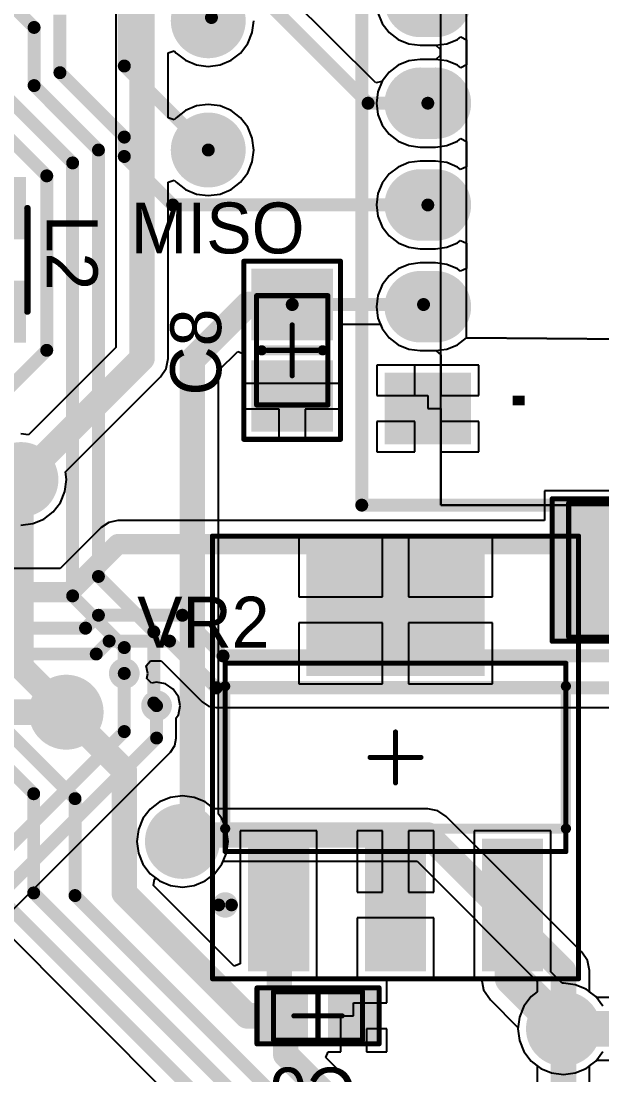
# Model space of a CAD drawing. Header units: millimetres. Extents: x 119.5 to 187.2, y 82 to 144.9.
# Drawn here: x 165.74 to 177.16, y 102.47 to 123.18 of the extents above; entities that cross this region are included whole.
import ezdxf

# ---------------------------------------------------------------- set-up
doc = ezdxf.new("R2010")
doc.units = ezdxf.units.MM
for name, color, linetype in [('BottomLayer', 5, 'Continuous'), ('BottomPaste', 16, 'Continuous'), ('BottomSolder', 6, 'Continuous'), ('Mechanical13', 56, 'Continuous'), ('Mechanical15', 56, 'Continuous'), ('MultiLayer', 9, 'Continuous'), ('PadHoleLayer', 156, 'Continuous'), ('TopLayer', 1, 'Continuous'), ('TopOverlay', 2, 'Continuous'), ('TopPaste', 8, 'Continuous'), ('TopSolder', 216, 'Continuous'), ('ViaHoleLayer', 16, 'Continuous')]:
    doc.layers.add(name, color=color, linetype=linetype)

msp = doc.modelspace()

# ---------------------------------------------------------------- linework, layer by layer
at = {"layer": 'BottomLayer'}
for p, q in [((174.495, 118.179), (174.498, 137.287)), ((167.602, 128.187), (167.602, 116.767)), ((172.754, 123.347), (172.84, 123.139)), ((170.284, 122.958), (170.315, 123.19)), ((172.84, 123.139), (172.977, 122.961)), ((170.195, 122.742), (170.284, 122.958)), ((172.977, 122.961), (173.155, 122.824)), ((174.317, 122.824), (174.382, 122.874)), ((174.382, 122.874), (174.496, 122.818)), ((170.052, 122.556), (170.195, 122.742)), ((173.155, 122.824), (173.363, 122.738)), ((173.363, 122.738), (173.586, 122.709)), ((173.586, 122.709), (173.886, 122.709)), ((173.886, 122.709), (174.109, 122.738)), ((174.109, 122.738), (174.317, 122.824)), ((174.496, 122.818), (174.496, 122.322)), ((168.63, 122.559), (168.75, 122.6)), ((168.63, 121.281), (168.63, 122.559)), ((168.75, 122.6), (168.784, 122.556)), ((168.784, 122.556), (168.97, 122.413)), ((168.97, 122.413), (169.186, 122.324)), ((169.65, 122.324), (169.866, 122.413)), ((169.866, 122.413), (170.052, 122.556)), ((173.586, 122.431), (173.363, 122.402)), ((173.886, 122.431), (173.586, 122.431)), ((174.109, 122.402), (173.886, 122.431)), ((169.186, 122.324), (169.418, 122.293)), ((169.418, 122.293), (169.65, 122.324)), ((173.155, 122.316), (172.977, 122.179)), ((173.363, 122.402), (173.155, 122.316)), ((174.317, 122.316), (174.109, 122.402)), ((174.382, 122.266), (174.317, 122.316)), ((174.496, 122.322), (174.382, 122.266)), ((172.84, 122.001), (172.754, 121.793)), ((172.977, 122.179), (172.84, 122.001)), ((172.754, 121.793), (172.725, 121.57)), ((168.97, 121.427), (168.784, 121.284)), ((169.186, 121.516), (168.97, 121.427)), ((169.418, 121.547), (169.186, 121.516)), ((169.65, 121.516), (169.418, 121.547)), ((169.866, 121.427), (169.65, 121.516)), ((170.052, 121.284), (169.866, 121.427)), ((172.725, 121.57), (172.754, 121.347)), ((168.75, 121.24), (168.63, 121.281)), ((168.784, 121.284), (168.75, 121.24)), ((170.195, 121.098), (170.052, 121.284)), ((172.754, 121.347), (172.84, 121.139)), ((170.284, 120.882), (170.195, 121.098)), ((172.84, 121.139), (172.977, 120.961)), ((172.977, 120.961), (173.155, 120.824)), ((170.315, 120.65), (170.284, 120.882)), ((173.155, 120.824), (173.363, 120.738)), ((174.109, 120.738), (174.317, 120.824)), ((174.317, 120.824), (174.382, 120.874)), ((174.382, 120.874), (174.495, 120.818)), ((174.495, 120.818), (174.495, 120.322)), ((170.284, 120.418), (170.315, 120.65)), ((173.363, 120.738), (173.586, 120.709)), ((173.586, 120.709), (173.886, 120.709)), ((173.886, 120.709), (174.109, 120.738)), ((170.195, 120.202), (170.284, 120.418)), ((173.363, 120.402), (173.155, 120.316)), ((173.586, 120.431), (173.363, 120.402)), ((173.886, 120.431), (173.586, 120.431)), ((174.109, 120.402), (173.886, 120.431)), ((174.317, 120.316), (174.109, 120.402)), ((170.052, 120.016), (170.195, 120.202)), ((172.977, 120.179), (172.84, 120.001)), ((173.155, 120.316), (172.977, 120.179)), ((174.381, 120.266), (174.317, 120.316)), ((174.495, 120.322), (174.381, 120.266)), ((168.63, 120.019), (168.75, 120.06)), ((168.63, 116.554), (168.63, 120.019)), ((168.75, 120.06), (168.784, 120.016)), ((168.784, 120.016), (168.97, 119.873)), ((169.866, 119.873), (170.052, 120.016)), ((172.84, 120.001), (172.754, 119.793)), ((168.97, 119.873), (169.186, 119.784)), ((169.186, 119.784), (169.418, 119.753)), ((169.418, 119.753), (169.65, 119.784)), ((169.65, 119.784), (169.866, 119.873)), ((172.754, 119.793), (172.725, 119.57)), ((172.725, 119.57), (172.754, 119.347)), ((172.754, 119.347), (172.84, 119.139)), ((172.84, 119.139), (172.977, 118.961)), ((172.977, 118.961), (173.155, 118.824)), ((173.155, 118.824), (173.363, 118.738)), ((173.363, 118.738), (173.586, 118.709)), ((173.586, 118.709), (173.886, 118.709)), ((173.886, 118.709), (174.109, 118.738)), ((174.109, 118.738), (174.317, 118.824)), ((174.317, 118.824), (174.381, 118.874)), ((174.381, 118.874), (174.495, 118.817)), ((174.495, 118.817), (174.495, 118.323)), ((173.155, 118.316), (172.977, 118.179)), ((173.363, 118.402), (173.155, 118.316)), ((173.586, 118.431), (173.363, 118.402)), ((173.886, 118.431), (173.586, 118.431)), ((174.109, 118.402), (173.886, 118.431)), ((174.317, 118.316), (174.109, 118.402)), ((174.381, 118.266), (174.317, 118.316)), ((174.495, 118.323), (174.381, 118.266)), ((172.977, 118.179), (172.84, 118.001)), ((174.495, 116.961), (174.495, 118.179)), ((172.84, 118.001), (172.754, 117.793)), ((172.754, 117.793), (172.725, 117.57)), ((172.725, 117.57), (172.754, 117.347)), ((172.754, 117.347), (172.84, 117.139)), ((172.84, 117.139), (172.977, 116.961)), ((172.977, 116.961), (173.155, 116.824)), ((173.155, 116.824), (173.363, 116.738)), ((174.109, 116.738), (174.317, 116.824)), ((174.317, 116.824), (174.495, 116.961)), ((186.69, 116.84), (174.495, 116.961)), ((174.495, 116.961), (185.986, 116.847)), ((167.602, 116.767), (165.885, 115.05)), ((173.363, 116.738), (173.586, 116.709)), ((173.586, 116.709), (173.886, 116.709)), ((173.886, 116.709), (174.109, 116.738)), ((168.591, 116.357), (168.63, 116.554)), ((168.63, 116.554), (168.63, 116.554)), ((168.63, 116.554), (168.63, 116.554)), ((168.63, 116.554), (168.63, 116.554)), ((173.482, 116.424), (172.732, 116.424)), ((172.732, 116.424), (172.732, 115.824)), ((173.482, 115.824), (173.482, 116.424)), ((174.74, 116.424), (173.99, 116.424)), ((173.99, 116.424), (173.99, 115.824)), ((174.74, 115.824), (174.74, 116.424)), ((168.479, 116.191), (168.591, 116.357)), ((166.612, 114.323), (168.479, 116.191)), ((172.732, 115.824), (173.482, 115.824)), ((173.99, 115.824), (174.74, 115.824)), ((173.482, 115.316), (172.732, 115.316)), ((172.732, 115.316), (172.732, 114.716)), ((173.482, 114.716), (173.482, 115.316)), ((174.74, 115.316), (173.99, 115.316)), ((173.99, 115.316), (173.99, 114.716)), ((174.74, 114.716), (174.74, 115.316)), ((165.885, 115.05), (165.735, 115.07)), ((172.732, 114.716), (173.482, 114.716)), ((173.99, 114.716), (174.74, 114.716)), ((166.601, 113.941), (166.632, 114.173)), ((166.632, 114.173), (166.612, 114.323)), ((166.512, 113.725), (166.601, 113.941)), ((177.635, 113.949), (176.027, 113.949)), ((176.027, 113.949), (176.027, 113.366)), ((166.369, 113.539), (166.512, 113.725)), ((166.183, 113.396), (166.369, 113.539)), ((165.735, 113.276), (165.967, 113.307)), ((165.967, 113.307), (166.183, 113.396)), ((167.463, 113.331), (167.313, 113.23)), ((167.64, 113.366), (167.463, 113.331)), ((176.027, 113.366), (167.64, 113.366)), ((167.64, 113.366), (167.64, 113.366)), ((167.313, 113.23), (166.505, 112.423)), ((166.505, 112.423), (159.649, 112.423)), ((168.2, 110.511), (168.281, 110.61)), ((168.281, 110.61), (168.495, 110.61)), ((168.495, 110.61), (169.3, 109.804)), ((168.23, 110.363), (168.2, 110.511)), ((168.209, 110.26), (168.23, 110.363)), ((168.299, 110.17), (168.209, 110.26)), ((168.402, 110.191), (168.299, 110.17)), ((168.579, 110.156), (168.402, 110.191)), ((168.729, 110.055), (168.579, 110.156)), ((168.83, 109.905), (168.729, 110.055)), ((168.865, 109.728), (168.83, 109.905)), ((169.3, 109.804), (169.426, 109.72)), ((168.83, 109.551), (168.865, 109.728)), ((169.426, 109.72), (169.451, 109.715)), ((169.451, 109.715), (169.575, 109.691)), ((169.575, 109.691), (181.386, 109.691)), ((168.79, 109.492), (168.83, 109.551)), ((168.79, 109.093), (168.79, 109.492)), ((168.761, 108.944), (168.79, 109.093)), ((163.234, 103.376), (168.677, 108.818)), ((168.677, 108.818), (168.761, 108.944)), ((168.678, 107.927), (168.462, 107.838)), ((168.91, 107.958), (168.678, 107.927)), ((169.142, 107.927), (168.91, 107.958)), ((169.358, 107.838), (169.142, 107.927)), ((168.462, 107.838), (168.276, 107.695)), ((169.535, 107.702), (169.358, 107.838)), ((168.133, 107.509), (168.044, 107.293)), ((168.276, 107.695), (168.133, 107.509)), ((173.736, 107.702), (169.535, 107.702)), ((173.933, 107.663), (173.736, 107.702)), ((174.099, 107.551), (173.933, 107.663)), ((176.766, 104.884), (174.099, 107.551)), ((168.044, 107.293), (168.013, 107.061)), ((168.013, 107.061), (168.044, 106.829)), ((168.044, 106.829), (168.133, 106.613)), ((169.687, 106.613), (169.712, 106.674)), ((169.712, 106.674), (173.523, 106.674)), ((173.523, 106.674), (175.889, 104.308)), ((168.133, 106.613), (168.276, 106.427)), ((169.544, 106.427), (169.687, 106.613)), ((168.276, 106.427), (168.462, 106.284)), ((168.462, 106.284), (168.678, 106.195)), ((169.142, 106.195), (169.358, 106.284)), ((169.358, 106.284), (169.544, 106.427)), ((168.678, 106.195), (168.91, 106.164)), ((168.91, 106.164), (169.142, 106.195)), ((176.878, 104.718), (176.766, 104.884)), ((176.917, 104.521), (176.878, 104.718)), ((176.917, 104.104), (176.917, 104.521)), ((175.889, 104.308), (175.889, 104.104)), ((175.769, 104.012), (175.626, 103.826)), ((175.889, 104.104), (175.769, 104.012)), ((177.037, 104.012), (176.917, 104.104)), ((177.18, 103.826), (177.037, 104.012)), ((175.626, 103.826), (175.537, 103.61)), ((175.537, 103.61), (175.506, 103.378)), ((175.506, 103.378), (175.537, 103.146)), ((175.537, 103.146), (175.626, 102.93)), ((175.626, 102.93), (175.769, 102.744)), ((175.769, 102.744), (175.889, 102.652)), ((176.917, 102.652), (177.037, 102.744)), ((177.037, 102.744), (177.18, 102.93)), ((175.889, 102.652), (175.889, 101.686)), ((176.917, 101.473), (176.917, 102.652))]:
    msp.add_line(p, q, dxfattribs=at)
for points, const_width in [([(168.116, 116.554), (168.116, 131.191)], 0.5), ([(173.586, 123.57), (173.886, 123.57)], 1.2), ([(173.586, 121.57), (173.886, 121.57)], 1.2), ([(173.586, 119.57), (173.886, 119.57)], 1.2), ([(173.586, 117.57), (173.886, 117.57)], 1.2), ([(165.735, 114.173), (168.116, 116.554)], 0.5), ([(166.697, 111.96), (167.64, 112.903)], 0.4), ([(167.64, 112.903), (176.403, 112.903)], 0.4), ([(176.403, 112.903), (176.911, 112.395)], 0.4), ([(155.775, 111.96), (166.697, 111.96)], 0.4), ([(167.005, 111.252), (167.259, 111.506)], 0.254), ([(167.259, 111.506), (168.91, 111.506)], 0.254), ([(168.91, 111.506), (169.71, 110.706)], 0.254), ([(155.956, 111.252), (167.005, 111.252)], 0.254), ([(167.215, 110.744), (167.469, 110.998)], 0.254), ([(167.469, 110.998), (168.656, 110.998)], 0.254), ([(168.656, 110.998), (169.575, 110.079)], 0.254), ([(156.254, 110.744), (167.215, 110.744)], 0.254), ([(169.71, 110.706), (182.349, 110.706)], 0.254), ([(167.767, 109.22), (167.767, 110.363)], 0.254), ([(169.575, 110.079), (182.372, 110.079)], 0.254), ([(166.243, 109.601), (166.497, 109.855)], 0.5), ([(166.497, 109.855), (166.624, 109.728)], 0.5), ([(163.957, 109.601), (166.243, 109.601)], 0.5), ([(166.624, 109.601), (166.624, 109.728)], 0.5), ([(168.402, 109.093), (168.402, 109.728)], 0.254), ([(162.56, 104.013), (167.767, 109.22)], 0.254), ([(162.814, 103.505), (168.402, 109.093)], 0.254), ([(169.291, 107.188), (173.736, 107.188)], 0.5), ([(173.736, 107.188), (176.403, 104.521)], 0.5), ([(176.403, 103.378), (176.403, 104.521)], 0.5), ([(176.403, 101.473), (176.403, 103.378)], 0.5)]:
    msp.add_lwpolyline(points, dxfattribs=dict(at, const_width=const_width))
for points, const_width in [([(173.286, 123.57, 1), (173.886, 123.57, 1)], 0.6), ([(173.586, 123.57, 1), (174.186, 123.57, 1)], 0.6), ([(169.101, 123.19, 1), (169.736, 123.19, 1)], 0.635), ([(173.286, 121.57, 1), (173.886, 121.57, 1)], 0.6), ([(173.586, 121.57, 1), (174.186, 121.57, 1)], 0.6), ([(169.101, 120.65, 1), (169.736, 120.65, 1)], 0.635), ([(173.286, 119.57, 1), (173.886, 119.57, 1)], 0.6), ([(173.586, 119.57, 1), (174.186, 119.57, 1)], 0.6), ([(173.286, 117.57, 1), (173.886, 117.57, 1)], 0.6), ([(173.586, 117.57, 1), (174.186, 117.57, 1)], 0.6), ([(167.991, 116.554, 1), (168.241, 116.554, 1)], 0.25), ([(167.991, 116.554, 1), (168.241, 116.554, 1)], 0.25), ([(165.417, 114.173, 1), (166.053, 114.173, 1)], 0.635), ([(165.61, 114.173, 1), (165.86, 114.173, 1)], 0.25), ([(167.54, 112.903, 1), (167.74, 112.903, 1)], 0.2), ([(167.54, 112.903, 1), (167.74, 112.903, 1)], 0.2), ([(176.303, 112.903, 1), (176.503, 112.903, 1)], 0.2), ([(176.303, 112.903, 1), (176.503, 112.903, 1)], 0.2), ([(176.811, 112.395, 1), (177.011, 112.395, 1)], 0.2), ([(166.597, 111.96, 1), (166.797, 111.96, 1)], 0.2), ([(166.597, 111.96, 1), (166.797, 111.96, 1)], 0.2), ([(167.196, 111.506, 1), (167.322, 111.506, 1)], 0.127), ([(167.196, 111.506, 1), (167.322, 111.506, 1)], 0.127), ([(168.846, 111.506, 1), (168.974, 111.506, 1)], 0.127), ([(168.846, 111.506, 1), (168.974, 111.506, 1)], 0.127), ([(166.941, 111.252, 1), (167.069, 111.252, 1)], 0.127), ([(166.941, 111.252, 1), (167.069, 111.252, 1)], 0.127), ([(167.406, 110.998, 1), (167.533, 110.998, 1)], 0.127), ([(167.406, 110.998, 1), (167.533, 110.998, 1)], 0.127), ([(168.593, 110.998, 1), (168.72, 110.998, 1)], 0.127), ([(168.593, 110.998, 1), (168.72, 110.998, 1)], 0.127), ([(167.152, 110.744, 1), (167.279, 110.744, 1)], 0.127), ([(167.152, 110.744, 1), (167.279, 110.744, 1)], 0.127), ([(169.646, 110.706, 1), (169.773, 110.706, 1)], 0.127), ([(169.646, 110.706, 1), (169.773, 110.706, 1)], 0.127), ([(167.667, 110.363, 1), (167.867, 110.363, 1)], 0.2), ([(167.703, 110.363, 1), (167.831, 110.363, 1)], 0.127), ([(166.306, 109.601, 1), (166.941, 109.601, 1)], 0.635), ([(169.512, 110.079, 1), (169.639, 110.079, 1)], 0.127), ([(169.512, 110.079, 1), (169.639, 110.079, 1)], 0.127), ([(166.372, 109.855, 1), (166.622, 109.855, 1)], 0.25), ([(166.372, 109.855, 1), (166.622, 109.855, 1)], 0.25), ([(166.118, 109.601, 1), (166.368, 109.601, 1)], 0.25), ([(166.118, 109.601, 1), (166.368, 109.601, 1)], 0.25), ([(166.499, 109.728, 1), (166.749, 109.728, 1)], 0.25), ([(166.499, 109.728, 1), (166.749, 109.728, 1)], 0.25), ([(166.499, 109.601, 1), (166.749, 109.601, 1)], 0.25), ([(168.302, 109.728, 1), (168.502, 109.728, 1)], 0.2), ([(168.339, 109.728, 1), (168.465, 109.728, 1)], 0.127), ([(167.703, 109.22, 1), (167.831, 109.22, 1)], 0.127), ([(167.703, 109.22, 1), (167.831, 109.22, 1)], 0.127), ([(168.339, 109.093, 1), (168.465, 109.093, 1)], 0.127), ([(168.339, 109.093, 1), (168.465, 109.093, 1)], 0.127), ([(168.593, 107.061, 1), (169.227, 107.061, 1)], 0.635), ([(169.166, 107.188, 1), (169.416, 107.188, 1)], 0.25), ([(173.611, 107.188, 1), (173.861, 107.188, 1)], 0.25), ([(173.611, 107.188, 1), (173.861, 107.188, 1)], 0.25), ([(176.278, 104.521, 1), (176.528, 104.521, 1)], 0.25), ([(176.278, 104.521, 1), (176.528, 104.521, 1)], 0.25), ([(176.085, 103.378, 1), (176.72, 103.378, 1)], 0.635), ([(176.278, 103.378, 1), (176.528, 103.378, 1)], 0.25), ([(176.278, 103.378, 1), (176.528, 103.378, 1)], 0.25)]:
    msp.add_lwpolyline(points, format="xyb", close=True, dxfattribs=dict(at, const_width=const_width))
for points in [[(174.486, 114.97), (174.486, 116.17), (172.986, 114.97), (172.986, 116.17)], [(177.381, 111.095), (177.381, 113.695), (176.281, 111.095), (176.281, 113.695)]]:
    msp.add_solid(points, dxfattribs=at)
at = {"layer": 'BottomPaste'}
msp.add_solid([(177.381, 111.095), (177.381, 113.695), (176.281, 111.095), (176.281, 113.695)], dxfattribs=at)
at = {"layer": 'BottomSolder', "const_width": 1.403}
for points in [[(173.586, 123.57), (173.886, 123.57)], [(173.586, 121.57), (173.886, 121.57)], [(173.586, 119.57), (173.886, 119.57)], [(173.586, 117.57), (173.886, 117.57)]]:
    msp.add_lwpolyline(points, dxfattribs=at)
at = {"layer": 'BottomSolder'}
for points, const_width in [([(173.235, 123.57, 1), (173.937, 123.57, 1)], 0.702), ([(173.535, 123.57, 1), (174.237, 123.57, 1)], 0.702), ([(169.05, 123.19, 1), (169.786, 123.19, 1)], 0.737), ([(173.235, 121.57, 1), (173.937, 121.57, 1)], 0.702), ([(173.535, 121.57, 1), (174.237, 121.57, 1)], 0.702), ([(169.05, 120.65, 1), (169.786, 120.65, 1)], 0.737), ([(173.235, 119.57, 1), (173.937, 119.57, 1)], 0.702), ([(173.535, 119.57, 1), (174.237, 119.57, 1)], 0.702), ([(173.235, 117.57, 1), (173.937, 117.57, 1)], 0.702), ([(173.535, 117.57, 1), (174.237, 117.57, 1)], 0.702), ([(165.367, 114.173, 1), (166.103, 114.173, 1)], 0.737), ([(167.616, 110.363, 1), (167.918, 110.363, 1)], 0.302), ([(166.256, 109.601, 1), (166.992, 109.601, 1)], 0.737), ([(168.251, 109.728, 1), (168.553, 109.728, 1)], 0.302), ([(168.542, 107.061, 1), (169.278, 107.061, 1)], 0.737), ([(176.035, 103.378, 1), (176.771, 103.378, 1)], 0.737)]:
    msp.add_lwpolyline(points, format="xyb", close=True, dxfattribs=dict(at, const_width=const_width))
for points in [[(174.588, 114.868), (174.588, 116.272), (172.884, 114.868), (172.884, 116.272)], [(177.483, 110.993), (177.483, 113.797), (176.179, 110.993), (176.179, 113.797)]]:
    msp.add_solid(points, dxfattribs=at)
at = {"layer": 'Mechanical13', "const_width": 0.1}
for points in [[(170.369, 115.638), (170.369, 117.788)], [(170.369, 117.788), (171.769, 117.788)], [(171.769, 115.638), (171.769, 117.788)], [(170.369, 115.638), (171.769, 115.638)], [(176.506, 111.075), (176.506, 113.715)], [(176.506, 113.715), (179.856, 113.715)], [(176.506, 111.075), (179.856, 111.075)], [(169.751, 110.562), (176.451, 110.562)], [(169.751, 106.862), (169.751, 110.562)], [(176.451, 106.862), (176.451, 110.562)], [(169.751, 106.862), (176.451, 106.862)], [(170.702, 103.157), (170.702, 104.107)], [(170.702, 104.107), (172.452, 104.107)], [(172.452, 103.157), (172.452, 104.107)], [(170.702, 103.157), (172.452, 103.157)]]:
    msp.add_lwpolyline(points, dxfattribs=at)
at = {"layer": 'Mechanical13', "const_width": 0.05}
for points in [[(170.344, 117.788, 1), (170.394, 117.788, 1)], [(170.344, 117.788, 1), (170.394, 117.788, 1)], [(171.744, 117.788, 1), (171.794, 117.788, 1)], [(171.744, 117.788, 1), (171.794, 117.788, 1)], [(170.344, 115.638, 1), (170.394, 115.638, 1)], [(170.344, 115.638, 1), (170.394, 115.638, 1)], [(171.744, 115.638, 1), (171.794, 115.638, 1)], [(171.744, 115.638, 1), (171.794, 115.638, 1)], [(176.481, 113.715, 1), (176.531, 113.715, 1)], [(176.481, 113.715, 1), (176.531, 113.715, 1)], [(176.481, 111.075, 1), (176.531, 111.075, 1)], [(176.481, 111.075, 1), (176.531, 111.075, 1)], [(169.726, 110.562, 1), (169.776, 110.562, 1)], [(169.726, 110.562, 1), (169.776, 110.562, 1)], [(176.426, 110.562, 1), (176.476, 110.562, 1)], [(176.426, 110.562, 1), (176.476, 110.562, 1)], [(169.726, 106.862, 1), (169.776, 106.862, 1)], [(169.726, 106.862, 1), (169.776, 106.862, 1)], [(176.426, 106.862, 1), (176.476, 106.862, 1)], [(176.426, 106.862, 1), (176.476, 106.862, 1)], [(170.677, 104.107, 1), (170.727, 104.107, 1)], [(170.677, 104.107, 1), (170.727, 104.107, 1)], [(172.427, 104.107, 1), (172.477, 104.107, 1)], [(172.427, 104.107, 1), (172.477, 104.107, 1)], [(170.677, 103.157, 1), (170.727, 103.157, 1)], [(170.677, 103.157, 1), (170.727, 103.157, 1)], [(172.427, 103.157, 1), (172.477, 103.157, 1)], [(172.427, 103.157, 1), (172.477, 103.157, 1)]]:
    msp.add_lwpolyline(points, format="xyb", close=True, dxfattribs=at)
at = {"layer": 'Mechanical15', "const_width": 0.1}
for points in [[(170.119, 114.963), (170.119, 118.463)], [(170.119, 118.463), (172.019, 118.463)], [(172.019, 114.963), (172.019, 118.463)], [(171.069, 116.213), (171.069, 117.213)], [(170.569, 116.713), (171.569, 116.713)], [(170.119, 114.963), (172.019, 114.963)], [(176.181, 110.995), (176.181, 113.795)], [(176.181, 113.795), (180.181, 113.795)], [(169.501, 113.062), (176.701, 113.062)], [(169.501, 104.362), (169.501, 113.062)], [(176.701, 104.362), (176.701, 113.062)], [(176.181, 110.995), (180.181, 110.995)], [(173.101, 108.212), (173.101, 109.212)], [(172.601, 108.712), (173.601, 108.712)], [(169.501, 104.362), (176.701, 104.362)], [(170.377, 103.082), (170.377, 104.182)], [(170.377, 104.182), (172.777, 104.182)], [(172.777, 103.082), (172.777, 104.182)], [(171.577, 103.157), (171.577, 104.107)], [(171.102, 103.632), (172.052, 103.632)], [(170.377, 103.082), (172.777, 103.082)]]:
    msp.add_lwpolyline(points, dxfattribs=at)
at = {"layer": 'Mechanical15', "const_width": 0.05}
for points in [[(170.094, 118.463, 1), (170.144, 118.463, 1)], [(170.094, 118.463, 1), (170.144, 118.463, 1)], [(171.994, 118.463, 1), (172.044, 118.463, 1)], [(171.994, 118.463, 1), (172.044, 118.463, 1)], [(171.044, 117.213, 1), (171.094, 117.213, 1)], [(170.544, 116.713, 1), (170.594, 116.713, 1)], [(171.544, 116.713, 1), (171.594, 116.713, 1)], [(171.044, 116.213, 1), (171.094, 116.213, 1)], [(170.094, 114.963, 1), (170.144, 114.963, 1)], [(170.094, 114.963, 1), (170.144, 114.963, 1)], [(171.994, 114.963, 1), (172.044, 114.963, 1)], [(171.994, 114.963, 1), (172.044, 114.963, 1)], [(176.156, 113.795, 1), (176.206, 113.795, 1)], [(176.156, 113.795, 1), (176.206, 113.795, 1)], [(169.476, 113.062, 1), (169.526, 113.062, 1)], [(169.476, 113.062, 1), (169.526, 113.062, 1)], [(176.676, 113.062, 1), (176.726, 113.062, 1)], [(176.676, 113.062, 1), (176.726, 113.062, 1)], [(176.156, 110.995, 1), (176.206, 110.995, 1)], [(176.156, 110.995, 1), (176.206, 110.995, 1)], [(173.076, 109.212, 1), (173.126, 109.212, 1)], [(172.576, 108.712, 1), (172.626, 108.712, 1)], [(173.576, 108.712, 1), (173.626, 108.712, 1)], [(173.076, 108.212, 1), (173.126, 108.212, 1)], [(169.476, 104.362, 1), (169.526, 104.362, 1)], [(169.476, 104.362, 1), (169.526, 104.362, 1)], [(176.676, 104.362, 1), (176.726, 104.362, 1)], [(176.676, 104.362, 1), (176.726, 104.362, 1)], [(170.352, 104.182, 1), (170.402, 104.182, 1)], [(170.352, 104.182, 1), (170.402, 104.182, 1)], [(172.752, 104.182, 1), (172.802, 104.182, 1)], [(172.752, 104.182, 1), (172.802, 104.182, 1)], [(171.552, 104.107, 1), (171.602, 104.107, 1)], [(171.077, 103.632, 1), (171.127, 103.632, 1)], [(172.027, 103.632, 1), (172.077, 103.632, 1)], [(171.552, 103.157, 1), (171.602, 103.157, 1)], [(170.352, 103.082, 1), (170.402, 103.082, 1)], [(170.352, 103.082, 1), (170.402, 103.082, 1)], [(172.752, 103.082, 1), (172.802, 103.082, 1)], [(172.752, 103.082, 1), (172.802, 103.082, 1)]]:
    msp.add_lwpolyline(points, format="xyb", close=True, dxfattribs=at)
at = {"layer": 'MultiLayer'}
for points, const_width in [([(169.101, 123.19, 1), (169.736, 123.19, 1)], 0.635), ([(169.101, 120.65, 1), (169.736, 120.65, 1)], 0.635), ([(165.417, 114.173, 1), (166.053, 114.173, 1)], 0.635), ([(167.667, 110.363, 1), (167.867, 110.363, 1)], 0.2), ([(166.306, 109.601, 1), (166.941, 109.601, 1)], 0.635), ([(168.302, 109.728, 1), (168.502, 109.728, 1)], 0.2), ([(168.593, 107.061, 1), (169.227, 107.061, 1)], 0.635), ([(176.085, 103.378, 1), (176.72, 103.378, 1)], 0.635)]:
    msp.add_lwpolyline(points, format="xyb", close=True, dxfattribs=dict(at, const_width=const_width))
at = {"layer": 'PadHoleLayer', "const_width": 0.4}
for points in [[(173.536, 123.57, 1), (173.936, 123.57, 1)], [(173.536, 121.57, 1), (173.936, 121.57, 1)], [(173.536, 119.57, 1), (173.936, 119.57, 1)], [(173.536, 117.57, 1), (173.936, 117.57, 1)], [(173.536, 115.57, 1), (173.936, 115.57, 1)]]:
    msp.add_lwpolyline(points, format="xyb", close=True, dxfattribs=at)
at = {"layer": 'TopLayer'}
for p, q in [((173.99, 113.67), (173.99, 135.67)), ((172.713, 121.969), (165.248, 129.434)), ((172.754, 123.347), (172.84, 123.139)), ((172.84, 123.139), (172.977, 122.961)), ((172.977, 122.961), (173.155, 122.824)), ((173.155, 122.824), (173.363, 122.738)), ((173.363, 122.738), (173.586, 122.709)), ((173.586, 122.709), (173.886, 122.709)), ((173.886, 122.709), (173.895, 122.71)), ((173.895, 122.71), (173.981, 122.633)), ((173.981, 122.633), (173.981, 122.507)), ((173.586, 122.431), (173.363, 122.402)), ((173.886, 122.431), (173.586, 122.431)), ((173.895, 122.43), (173.886, 122.431)), ((173.981, 122.507), (173.895, 122.43)), ((173.155, 122.316), (172.977, 122.179)), ((173.363, 122.402), (173.155, 122.316)), ((172.84, 122.001), (172.837, 121.994)), ((172.977, 122.179), (172.84, 122.001)), ((172.837, 121.994), (172.713, 121.969)), ((172.023, 116.759), (172.023, 117.225)), ((172.023, 117.225), (172.805, 117.225)), ((172.805, 117.225), (172.84, 117.139)), ((172.84, 117.139), (172.977, 116.961)), ((172.977, 116.961), (173.155, 116.824)), ((173.155, 116.824), (173.363, 116.738)), ((169.62, 116.315), (169.998, 116.693)), ((169.998, 116.693), (170.115, 116.644)), ((170.115, 116.644), (170.115, 116.067)), ((172.023, 116.667), (172.023, 116.759)), ((172.023, 116.759), (172.023, 116.759)), ((172.023, 116.067), (172.023, 116.667)), ((172.023, 116.667), (172.023, 116.667)), ((172.023, 116.667), (172.023, 116.667)), ((172.023, 116.667), (172.023, 116.667)), ((173.363, 116.738), (173.586, 116.709)), ((173.586, 116.709), (173.886, 116.709)), ((173.886, 116.709), (173.895, 116.71)), ((173.895, 116.71), (173.99, 116.626)), ((173.99, 116.626), (173.99, 116.424)), ((173.99, 116.424), (172.732, 116.424)), ((172.732, 116.424), (172.732, 115.824)), ((169.62, 107.596), (169.62, 116.315)), ((170.115, 116.067), (172.023, 116.067)), ((172.732, 115.824), (173.736, 115.824)), ((173.736, 115.824), (173.736, 115.57)), ((170.815, 115.559), (170.115, 115.559)), ((170.115, 115.559), (170.115, 114.959)), ((170.815, 114.959), (170.815, 115.559)), ((172.023, 115.559), (171.323, 115.559)), ((171.323, 115.559), (171.323, 114.959)), ((172.023, 114.959), (172.023, 115.559)), ((173.736, 115.57), (173.99, 115.57)), ((173.99, 115.57), (173.99, 114.462)), ((173.482, 115.316), (172.732, 115.316)), ((172.732, 115.316), (172.732, 114.716)), ((173.482, 114.716), (173.482, 115.316)), ((170.115, 114.959), (170.815, 114.959)), ((171.323, 114.959), (172.023, 114.959)), ((172.732, 114.716), (173.482, 114.716)), ((173.99, 114.462), (173.99, 113.67)), ((173.99, 113.67), (185.926, 113.67)), ((185.936, 113.67), (173.99, 113.67)), ((172.847, 113.066), (171.197, 113.066)), ((171.197, 113.066), (171.197, 111.866)), ((172.847, 111.866), (172.847, 113.066)), ((175.005, 113.066), (173.355, 113.066)), ((173.355, 113.066), (173.355, 111.866)), ((175.005, 111.866), (175.005, 113.066)), ((171.197, 111.866), (172.847, 111.866)), ((173.355, 111.866), (175.005, 111.866)), ((172.847, 111.358), (171.197, 111.358)), ((171.197, 111.358), (171.197, 110.158)), ((172.847, 110.158), (172.847, 111.358)), ((175.005, 111.358), (173.355, 111.358)), ((173.355, 111.358), (173.355, 110.158)), ((175.005, 110.158), (175.005, 111.358)), ((171.197, 110.158), (172.847, 110.158)), ((173.355, 110.158), (175.005, 110.158)), ((169.687, 107.509), (169.62, 107.596)), ((169.776, 107.293), (169.687, 107.509)), ((169.807, 107.061), (169.776, 107.293)), ((171.555, 107.266), (170.047, 107.266)), ((170.047, 107.266), (170.047, 104.658)), ((171.555, 104.358), (171.555, 107.266)), ((172.847, 107.266), (172.347, 107.266)), ((172.347, 107.266), (172.347, 106.066)), ((172.847, 106.066), (172.847, 107.266)), ((173.855, 107.266), (173.355, 107.266)), ((173.355, 107.266), (173.355, 106.066)), ((173.855, 106.066), (173.855, 107.266)), ((176.155, 107.266), (174.647, 107.266)), ((174.647, 107.266), (174.647, 104.358)), ((176.155, 104.497), (176.155, 107.266)), ((169.776, 106.829), (169.807, 107.061)), ((169.687, 106.613), (169.776, 106.829)), ((169.544, 106.427), (169.687, 106.613)), ((168.343, 106.195), (168.364, 106.321)), ((168.364, 106.321), (168.395, 106.336)), ((168.395, 106.336), (168.462, 106.284)), ((168.462, 106.284), (168.678, 106.195)), ((169.142, 106.195), (169.358, 106.284)), ((169.358, 106.284), (169.544, 106.427)), ((169.93, 104.609), (168.343, 106.195)), ((168.678, 106.195), (168.91, 106.164)), ((168.91, 106.164), (169.142, 106.195)), ((172.347, 106.066), (172.847, 106.066)), ((173.355, 106.066), (173.855, 106.066)), ((165.225, 105.498), (170.427, 100.296)), ((173.855, 105.558), (172.347, 105.558)), ((172.347, 105.558), (172.347, 104.426)), ((173.855, 104.358), (173.855, 105.558)), ((170.047, 104.658), (169.93, 104.609)), ((172.347, 104.426), (172.347, 104.426)), ((172.347, 104.426), (172.347, 104.426)), ((172.347, 104.426), (172.347, 104.358)), ((176.38, 104.272), (176.155, 104.497)), ((171.555, 104.336), (171.555, 104.358)), ((171.555, 104.358), (171.555, 104.358)), ((171.623, 104.336), (171.555, 104.336)), ((172.325, 104.336), (171.623, 104.336)), ((171.623, 104.336), (171.623, 104.336)), ((172.347, 104.358), (172.325, 104.336)), ((172.931, 104.336), (172.953, 104.358)), ((172.931, 104.268), (172.931, 104.336)), ((172.931, 104.336), (172.931, 104.336)), ((172.931, 103.886), (172.931, 104.268)), ((172.931, 104.268), (172.931, 104.268)), ((172.931, 104.268), (172.931, 104.268)), ((172.931, 104.268), (172.931, 104.268)), ((172.953, 104.358), (173.855, 104.358)), ((174.647, 104.358), (174.79, 104.358)), ((174.79, 104.358), (174.832, 104.144)), ((176.403, 104.275), (176.38, 104.272)), ((176.635, 104.244), (176.403, 104.275)), ((176.851, 104.155), (176.635, 104.244)), ((174.832, 104.144), (174.966, 103.945)), ((177.037, 104.012), (176.851, 104.155)), ((177.051, 103.994), (177.037, 104.012)), ((179.831, 103.994), (177.051, 103.994)), ((172.277, 103.632), (172.277, 103.886)), ((172.277, 103.886), (172.931, 103.886)), ((174.966, 103.945), (175.509, 103.401)), ((172.023, 102.928), (172.023, 103.632)), ((172.023, 103.632), (172.277, 103.632)), ((172.931, 103.378), (172.531, 103.378)), ((172.531, 103.378), (172.531, 102.928)), ((172.931, 102.928), (172.931, 103.378)), ((175.509, 103.401), (175.506, 103.378)), ((175.506, 103.378), (175.537, 103.146)), ((175.537, 103.146), (175.626, 102.93)), ((171.728, 102.811), (171.777, 102.928)), ((174.734, 99.804), (171.728, 102.811)), ((171.777, 102.928), (172.023, 102.928)), ((172.531, 102.928), (172.931, 102.928)), ((175.626, 102.93), (175.769, 102.744)), ((175.769, 102.744), (175.955, 102.601)), ((176.851, 102.601), (177.037, 102.744)), ((177.037, 102.744), (177.051, 102.762)), ((177.051, 102.762), (180.086, 102.762)), ((175.955, 102.601), (176.171, 102.512)), ((176.635, 102.512), (176.851, 102.601)), ((176.171, 102.512), (176.403, 102.481)), ((176.403, 102.481), (176.635, 102.512))]:
    msp.add_line(p, q, dxfattribs=at)
for points, const_width in [([(164.973, 129.159), (172.562, 121.57)], 0.254), ([(164.084, 128.651), (169.482, 123.254)], 0.254), ([(163.195, 125.857), (165.993, 123.059)], 0.254), ([(167.767, 122.301), (167.767, 124.206)], 0.254), ([(173.586, 123.57), (173.886, 123.57)], 1.2), ([(166.501, 122.17), (166.501, 123.313)], 0.254), ([(165.993, 121.916), (165.993, 123.059)], 0.254), ([(167.767, 122.301), (169.418, 120.65)], 0.254), ([(166.501, 122.17), (167.767, 120.904)], 0.254), ([(165.993, 121.916), (167.259, 120.65)], 0.254), ([(173.586, 121.57), (173.886, 121.57)], 1.2), ([(165.485, 121.662), (166.751, 120.396)], 0.254), ([(172.562, 121.57), (173.736, 121.57)], 0.254), ([(165.481, 120.904), (166.243, 120.142)], 0.254), ([(167.767, 120.523), (167.767, 120.904)], 0.254), ([(167.259, 112.268), (167.259, 120.65)], 0.254), ([(167.767, 120.523), (168.72, 119.57)], 0.254), ([(166.751, 111.887), (166.751, 120.396)], 0.254), ([(166.243, 116.713), (166.243, 120.142)], 0.254), ([(173.586, 119.57), (173.886, 119.57)], 1.2), ([(168.72, 119.57), (173.736, 119.57)], 0.254), ([(173.586, 117.57), (173.886, 117.57)], 1.2), ([(169.106, 116.528), (170.191, 117.613)], 0.5), ([(170.191, 117.613), (171.069, 117.613)], 0.5), ([(171.069, 117.613), (173.652, 117.613)], 0.254), ([(165.068, 115.538), (166.243, 116.713)], 0.254), ([(169.106, 107.257), (169.106, 116.528)], 0.5), ([(165.735, 110.49), (165.735, 114.173)], 0.5), ([(167.259, 112.268), (168.348, 111.179)], 0.254), ([(166.751, 111.887), (167.767, 110.871)], 0.254), ([(168.348, 109.782), (168.348, 111.179)], 0.254), ([(167.767, 110.363), (167.767, 110.871)], 0.254), ([(165.735, 110.49), (167.767, 108.458)], 0.5), ([(163.83, 110.153), (165.985, 107.998)], 0.254), ([(164.465, 110.236), (166.799, 107.902)], 0.254), ([(168.348, 109.782), (168.402, 109.728)], 0.254), ([(167.767, 106.045), (167.767, 108.458)], 0.5), ([(165.985, 106.049), (165.985, 107.998)], 0.254), ([(166.799, 105.997), (166.799, 107.902)], 0.254), ([(168.91, 107.061), (169.106, 107.257)], 0.5), ([(167.767, 106.045), (170.18, 103.632)], 0.5), ([(165.985, 106.049), (171.577, 100.457)], 0.254), ([(166.799, 105.997), (173.228, 99.568)], 0.254), ([(175.401, 104.38), (175.401, 105.812)], 0.7), ([(165.417, 105.855), (170.815, 100.457)], 0.254), ([(170.815, 103.759), (170.815, 105.558)], 0.5), ([(175.401, 104.38), (176.403, 103.378)], 0.7), ([(170.18, 103.632), (170.688, 103.632)], 0.5), ([(170.942, 102.87), (170.942, 103.632)], 0.5), ([(176.403, 103.378), (180.086, 103.378)], 0.7), ([(170.942, 102.87), (174.371, 99.441)], 0.5)]:
    msp.add_lwpolyline(points, dxfattribs=dict(at, const_width=const_width))
for points, const_width in [([(173.286, 123.57, 1), (173.886, 123.57, 1)], 0.6), ([(173.586, 123.57, 1), (174.186, 123.57, 1)], 0.6), ([(169.101, 123.19, 1), (169.736, 123.19, 1)], 0.635), ([(169.418, 123.254, 1), (169.545, 123.254, 1)], 0.127), ([(165.93, 123.059, 1), (166.057, 123.059, 1)], 0.127), ([(165.93, 123.059, 1), (166.057, 123.059, 1)], 0.127), ([(167.703, 122.301, 1), (167.831, 122.301, 1)], 0.127), ([(167.703, 122.301, 1), (167.831, 122.301, 1)], 0.127), ([(166.438, 122.17, 1), (166.565, 122.17, 1)], 0.127), ([(166.438, 122.17, 1), (166.565, 122.17, 1)], 0.127), ([(165.93, 121.916, 1), (166.057, 121.916, 1)], 0.127), ([(165.93, 121.916, 1), (166.057, 121.916, 1)], 0.127), ([(173.286, 121.57, 1), (173.886, 121.57, 1)], 0.6), ([(173.586, 121.57, 1), (174.186, 121.57, 1)], 0.6), ([(172.498, 121.57, 1), (172.625, 121.57, 1)], 0.127), ([(172.498, 121.57, 1), (172.625, 121.57, 1)], 0.127), ([(173.673, 121.57, 1), (173.799, 121.57, 1)], 0.127), ([(169.101, 120.65, 1), (169.736, 120.65, 1)], 0.635), ([(167.703, 120.904, 1), (167.831, 120.904, 1)], 0.127), ([(167.703, 120.904, 1), (167.831, 120.904, 1)], 0.127), ([(167.196, 120.65, 1), (167.322, 120.65, 1)], 0.127), ([(167.196, 120.65, 1), (167.322, 120.65, 1)], 0.127), ([(169.355, 120.65, 1), (169.482, 120.65, 1)], 0.127), ([(167.703, 120.523, 1), (167.831, 120.523, 1)], 0.127), ([(167.703, 120.523, 1), (167.831, 120.523, 1)], 0.127), ([(166.688, 120.396, 1), (166.815, 120.396, 1)], 0.127), ([(166.688, 120.396, 1), (166.815, 120.396, 1)], 0.127), ([(166.179, 120.142, 1), (166.306, 120.142, 1)], 0.127), ([(166.179, 120.142, 1), (166.306, 120.142, 1)], 0.127), ([(173.286, 119.57, 1), (173.886, 119.57, 1)], 0.6), ([(173.586, 119.57, 1), (174.186, 119.57, 1)], 0.6), ([(168.657, 119.57, 1), (168.784, 119.57, 1)], 0.127), ([(168.657, 119.57, 1), (168.784, 119.57, 1)], 0.127), ([(173.673, 119.57, 1), (173.799, 119.57, 1)], 0.127), ([(173.286, 117.57, 1), (173.886, 117.57, 1)], 0.6), ([(173.586, 117.57, 1), (174.186, 117.57, 1)], 0.6), ([(170.066, 117.613, 1), (170.316, 117.613, 1)], 0.25), ([(170.066, 117.613, 1), (170.316, 117.613, 1)], 0.25), ([(170.944, 117.613, 1), (171.194, 117.613, 1)], 0.25), ([(171.006, 117.613, 1), (171.133, 117.613, 1)], 0.127), ([(173.588, 117.613, 1), (173.715, 117.613, 1)], 0.127), ([(166.179, 116.713, 1), (166.306, 116.713, 1)], 0.127), ([(166.179, 116.713, 1), (166.306, 116.713, 1)], 0.127), ([(168.981, 116.528, 1), (169.231, 116.528, 1)], 0.25), ([(168.981, 116.528, 1), (169.231, 116.528, 1)], 0.25), ([(165.417, 114.173, 1), (166.053, 114.173, 1)], 0.635), ([(165.61, 114.173, 1), (165.86, 114.173, 1)], 0.25), ([(167.196, 112.268, 1), (167.322, 112.268, 1)], 0.127), ([(167.196, 112.268, 1), (167.322, 112.268, 1)], 0.127), ([(166.688, 111.887, 1), (166.815, 111.887, 1)], 0.127), ([(166.688, 111.887, 1), (166.815, 111.887, 1)], 0.127), ([(168.284, 111.179, 1), (168.411, 111.179, 1)], 0.127), ([(168.284, 111.179, 1), (168.411, 111.179, 1)], 0.127), ([(167.703, 110.871, 1), (167.831, 110.871, 1)], 0.127), ([(167.703, 110.871, 1), (167.831, 110.871, 1)], 0.127), ([(165.61, 110.49, 1), (165.86, 110.49, 1)], 0.25), ([(165.61, 110.49, 1), (165.86, 110.49, 1)], 0.25), ([(167.667, 110.363, 1), (167.867, 110.363, 1)], 0.2), ([(167.703, 110.363, 1), (167.831, 110.363, 1)], 0.127), ([(166.306, 109.601, 1), (166.941, 109.601, 1)], 0.635), ([(168.302, 109.728, 1), (168.502, 109.728, 1)], 0.2), ([(168.284, 109.782, 1), (168.411, 109.782, 1)], 0.127), ([(168.284, 109.782, 1), (168.411, 109.782, 1)], 0.127), ([(168.339, 109.728, 1), (168.465, 109.728, 1)], 0.127), ([(167.642, 108.458, 1), (167.892, 108.458, 1)], 0.25), ([(167.642, 108.458, 1), (167.892, 108.458, 1)], 0.25), ([(165.922, 107.998, 1), (166.049, 107.998, 1)], 0.127), ([(165.922, 107.998, 1), (166.049, 107.998, 1)], 0.127), ([(166.735, 107.902, 1), (166.862, 107.902, 1)], 0.127), ([(166.735, 107.902, 1), (166.862, 107.902, 1)], 0.127), ([(168.593, 107.061, 1), (169.227, 107.061, 1)], 0.635), ([(168.981, 107.257, 1), (169.231, 107.257, 1)], 0.25), ([(168.981, 107.257, 1), (169.231, 107.257, 1)], 0.25), ([(168.785, 107.061, 1), (169.035, 107.061, 1)], 0.25), ([(167.642, 106.045, 1), (167.892, 106.045, 1)], 0.25), ([(167.642, 106.045, 1), (167.892, 106.045, 1)], 0.25), ([(165.922, 106.049, 1), (166.049, 106.049, 1)], 0.127), ([(165.922, 106.049, 1), (166.049, 106.049, 1)], 0.127), ([(166.735, 105.997, 1), (166.862, 105.997, 1)], 0.127), ([(166.735, 105.997, 1), (166.862, 105.997, 1)], 0.127), ([(175.226, 105.812, 1), (175.576, 105.812, 1)], 0.35), ([(170.69, 105.558, 1), (170.94, 105.558, 1)], 0.25), ([(175.226, 104.38, 1), (175.576, 104.38, 1)], 0.35), ([(175.226, 104.38, 1), (175.576, 104.38, 1)], 0.35), ([(170.69, 103.759, 1), (170.94, 103.759, 1)], 0.25), ([(176.085, 103.378, 1), (176.72, 103.378, 1)], 0.635), ([(170.055, 103.632, 1), (170.305, 103.632, 1)], 0.25), ([(170.055, 103.632, 1), (170.305, 103.632, 1)], 0.25), ([(170.563, 103.632, 1), (170.813, 103.632, 1)], 0.25), ([(170.817, 103.632, 1), (171.067, 103.632, 1)], 0.25), ([(176.228, 103.378, 1), (176.578, 103.378, 1)], 0.35), ([(176.228, 103.378, 1), (176.578, 103.378, 1)], 0.35), ([(170.817, 102.87, 1), (171.067, 102.87, 1)], 0.25), ([(170.817, 102.87, 1), (171.067, 102.87, 1)], 0.25)]:
    msp.add_lwpolyline(points, format="xyb", close=True, dxfattribs=dict(at, const_width=const_width))
for points in [[(170.369, 117.013), (171.769, 117.013), (170.369, 118.213), (171.769, 118.213)], [(170.369, 115.213), (171.769, 115.213), (170.369, 116.413), (171.769, 116.413)], [(174.486, 114.97), (174.486, 116.17), (172.986, 114.97), (172.986, 116.17)], [(174.751, 112.812), (171.451, 112.812), (174.751, 110.412), (171.451, 110.412)], [(171.301, 107.012), (170.301, 107.012), (171.301, 104.612), (170.301, 104.612)], [(173.601, 107.012), (172.601, 107.012), (173.601, 104.612), (172.601, 104.612)], [(175.901, 107.012), (174.901, 107.012), (175.901, 104.612), (174.901, 104.612)], [(170.477, 104.082), (170.477, 103.182), (171.277, 104.082), (171.277, 103.182)], [(171.877, 104.082), (171.877, 103.182), (172.677, 104.082), (172.677, 103.182)]]:
    msp.add_solid(points, dxfattribs=at)
at = {"layer": 'TopOverlay'}
for points, const_width in [([(172.436, 113.67), (172.436, 135.67)], 0.254), ([(165.862, 117.475), (165.862, 119.507)], 0.127), ([(170.469, 116.713), (171.669, 116.713)], 0.2), ([(172.436, 113.67), (185.936, 113.67)], 0.254), ([(169.751, 110.112), (176.451, 110.112)], 0.2), ([(169.751, 107.312), (169.751, 110.112)], 0.2), ([(176.451, 107.312), (176.451, 110.112)], 0.2), ([(169.751, 107.312), (176.451, 107.312)], 0.2)]:
    msp.add_lwpolyline(points, dxfattribs=dict(at, const_width=const_width))
for points, const_width in [([(165.83, 119.507, 1), (165.894, 119.507, 1)], 0.0635), ([(165.83, 117.475, 1), (165.894, 117.475, 1)], 0.0635), ([(170.419, 116.713, 1), (170.519, 116.713, 1)], 0.1), ([(171.619, 116.713, 1), (171.719, 116.713, 1)], 0.1), ([(172.373, 113.67, 1), (172.5, 113.67, 1)], 0.127), ([(172.373, 113.67, 1), (172.5, 113.67, 1)], 0.127), ([(169.701, 110.112, 1), (169.801, 110.112, 1)], 0.1), ([(169.701, 110.112, 1), (169.801, 110.112, 1)], 0.1), ([(176.401, 110.112, 1), (176.501, 110.112, 1)], 0.1), ([(176.401, 110.112, 1), (176.501, 110.112, 1)], 0.1), ([(169.701, 107.312, 1), (169.801, 107.312, 1)], 0.1), ([(169.701, 107.312, 1), (169.801, 107.312, 1)], 0.1), ([(176.401, 107.312, 1), (176.501, 107.312, 1)], 0.1), ([(176.401, 107.312, 1), (176.501, 107.312, 1)], 0.1), ([(169.876, 105.812, 1), (169.626, 105.812, 1)], 0.25), ([(169.563, 105.812, 1), (169.688, 105.812, 1)], 0.125), ([(169.814, 105.812, 1), (169.938, 105.812, 1)], 0.125)]:
    msp.add_lwpolyline(points, format="xyb", close=True, dxfattribs=dict(at, const_width=const_width))
at = {"layer": 'TopPaste'}
for points in [[(170.369, 117.013), (171.769, 117.013), (170.369, 118.213), (171.769, 118.213)], [(170.369, 115.213), (171.769, 115.213), (170.369, 116.413), (171.769, 116.413)], [(174.751, 112.812), (171.451, 112.812), (174.751, 110.412), (171.451, 110.412)], [(171.301, 107.012), (170.301, 107.012), (171.301, 104.612), (170.301, 104.612)], [(173.601, 107.012), (172.601, 107.012), (173.601, 104.612), (172.601, 104.612)], [(175.901, 107.012), (174.901, 107.012), (175.901, 104.612), (174.901, 104.612)], [(170.477, 104.082), (170.477, 103.182), (171.277, 104.082), (171.277, 103.182)], [(171.877, 104.082), (171.877, 103.182), (172.677, 104.082), (172.677, 103.182)]]:
    msp.add_solid(points, dxfattribs=at)
at = {"layer": 'TopSolder', "const_width": 1.403}
for points in [[(173.586, 123.57), (173.886, 123.57)], [(173.586, 121.57), (173.886, 121.57)], [(173.586, 119.57), (173.886, 119.57)], [(173.586, 117.57), (173.886, 117.57)]]:
    msp.add_lwpolyline(points, dxfattribs=at)
at = {"layer": 'TopSolder'}
for points, const_width in [([(173.235, 123.57, 1), (173.937, 123.57, 1)], 0.702), ([(173.535, 123.57, 1), (174.237, 123.57, 1)], 0.702), ([(169.05, 123.19, 1), (169.786, 123.19, 1)], 0.737), ([(173.235, 121.57, 1), (173.937, 121.57, 1)], 0.702), ([(173.535, 121.57, 1), (174.237, 121.57, 1)], 0.702), ([(169.05, 120.65, 1), (169.786, 120.65, 1)], 0.737), ([(173.235, 119.57, 1), (173.937, 119.57, 1)], 0.702), ([(173.535, 119.57, 1), (174.237, 119.57, 1)], 0.702), ([(173.235, 117.57, 1), (173.937, 117.57, 1)], 0.702), ([(173.535, 117.57, 1), (174.237, 117.57, 1)], 0.702), ([(165.367, 114.173, 1), (166.103, 114.173, 1)], 0.737), ([(167.616, 110.363, 1), (167.918, 110.363, 1)], 0.302), ([(166.256, 109.601, 1), (166.992, 109.601, 1)], 0.737), ([(168.251, 109.728, 1), (168.553, 109.728, 1)], 0.302), ([(168.542, 107.061, 1), (169.278, 107.061, 1)], 0.737), ([(176.035, 103.378, 1), (176.771, 103.378, 1)], 0.737)]:
    msp.add_lwpolyline(points, format="xyb", close=True, dxfattribs=dict(at, const_width=const_width))
for points in [[(164.363, 120.117), (164.363, 118.897), (165.837, 120.117), (165.837, 118.897)], [(170.267, 116.911), (171.871, 116.911), (170.267, 118.315), (171.871, 118.315)], [(164.363, 118.085), (164.363, 116.865), (165.837, 118.085), (165.837, 116.865)], [(170.267, 115.111), (171.871, 115.111), (170.267, 116.515), (171.871, 116.515)], [(174.588, 114.868), (174.588, 116.272), (172.884, 114.868), (172.884, 116.272)], [(174.853, 112.914), (171.349, 112.914), (174.853, 110.31), (171.349, 110.31)], [(171.403, 107.114), (170.199, 107.114), (171.403, 104.51), (170.199, 104.51)], [(173.703, 107.114), (172.499, 107.114), (173.703, 104.51), (172.499, 104.51)], [(176.003, 107.114), (174.799, 107.114), (176.003, 104.51), (174.799, 104.51)], [(170.375, 104.184), (170.375, 103.08), (171.379, 104.184), (171.379, 103.08)], [(171.775, 104.184), (171.775, 103.08), (172.779, 104.184), (172.779, 103.08)]]:
    msp.add_solid(points, dxfattribs=at)
at = {"layer": 'ViaHoleLayer'}
for points, const_width in [([(169.24, 123.19, 1), (169.596, 123.19, 1)], 0.356), ([(169.24, 120.65, 1), (169.596, 120.65, 1)], 0.356), ([(165.557, 114.173, 1), (165.913, 114.173, 1)], 0.356), ([(167.692, 110.363, 1), (167.842, 110.363, 1)], 0.15), ([(166.446, 109.601, 1), (166.802, 109.601, 1)], 0.356), ([(168.327, 109.728, 1), (168.477, 109.728, 1)], 0.15), ([(168.732, 107.061, 1), (169.088, 107.061, 1)], 0.356), ([(176.225, 103.378, 1), (176.581, 103.378, 1)], 0.356)]:
    msp.add_lwpolyline(points, format="xyb", close=True, dxfattribs=dict(at, const_width=const_width))

# ---------------------------------------------------------------- texts
at = {"layer": 'TopOverlay'}
for s, p in [('MISO', (167.894, 118.618)), ('VR2', (168.021, 110.871))]:
    msp.add_text(s, height=1, dxfattribs=at).set_placement(p)
for s, height, rotation, p in [('L2', 1, 270, (166.243, 119.38)), ('C8', 1, 90, (169.672, 115.824)), ('.', 1.524, 90, (175.641, 115.443)), ('C6', 1, 180, (172.339, 102.616))]:
    msp.add_text(s, height=height, rotation=rotation, dxfattribs=at).set_placement(p)

doc.saveas('drawing.dxf')
